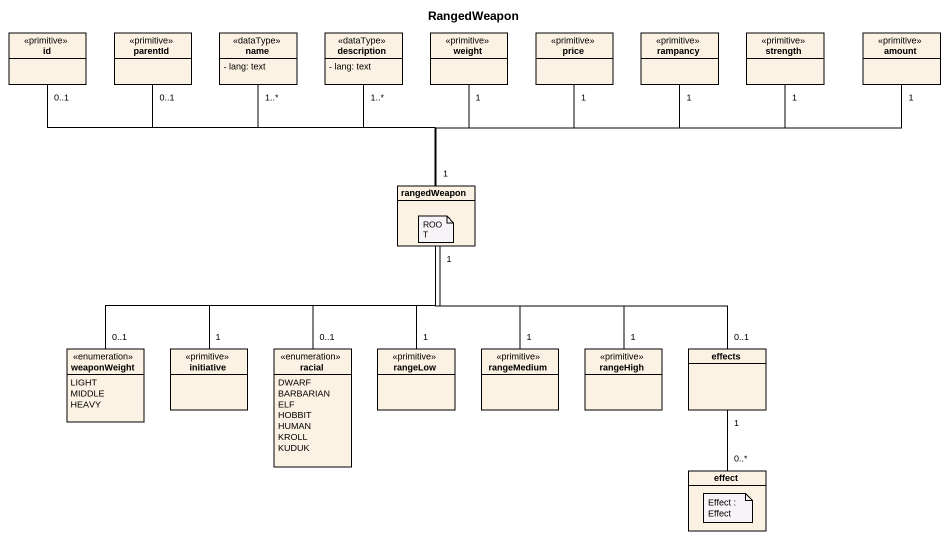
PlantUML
@startuml
title RangedWeapon
hide circle
hide empty members
skinparam classAttributeIconSize 0
class id <<primitive>>
class parentId <<primitive>>
class name <<dataType>> {
  - lang: text
}
class description <<dataType>> {
  - lang: text
}
class weight <<primitive>>
class price <<primitive>>
class rampancy <<primitive>>
class strength <<primitive>>
class amount <<primitive>>
class rangedWeapon
enum weaponWeight {
  LIGHT
  MIDDLE
  HEAVY
}
class initiative <<primitive>>
enum racial {
  DWARF
  BARBARIAN
  ELF
  HOBBIT
  HUMAN
  KROLL
  KUDUK
}
class rangeLow <<primitive>>
class rangeMedium <<primitive>>
class rangeHigh <<primitive>>
class effects
class effect
rangedWeapon -left- "0..1" id
rangedWeapon -left- "0..1" parentId
rangedWeapon -up- "1..*" name
rangedWeapon -up- "1..*" description
rangedWeapon -up- "1" weight
rangedWeapon -up- "1" price
rangedWeapon -up- "1" rampancy
rangedWeapon "1" -right- "1" strength
rangedWeapon -right- "1" amount
rangedWeapon -left- "0..1" weaponWeight
rangedWeapon -- "1" initiative
rangedWeapon -- "0..1" racial
rangedWeapon -- "1" rangeLow
rangedWeapon -- "1" rangeMedium
rangedWeapon -- "1" rangeHigh
rangedWeapon "1" -right- "0..1" effects
effects "1" -- "0..*" effect
note as N1
  ROOT
end note
note as N2
  Effect : Effect
end note
@enduml
